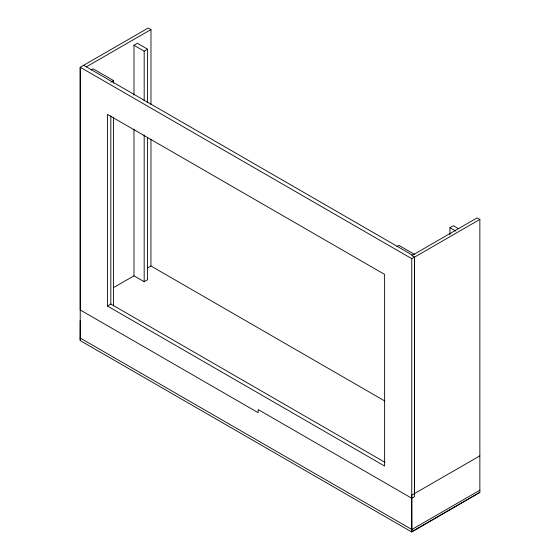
<?xml version="1.0" encoding="UTF-8"?>
<svg xmlns="http://www.w3.org/2000/svg" width="560" height="560" viewBox="0 0 560 560"><rect width="100%" height="100%" fill="white"/><g stroke="black" fill="none" stroke-linecap="round" stroke-linejoin="round"><path stroke-width="0.84" d="M414.47 493.563L414.533 257.145L411.831 255.584L477.148 217.868L479.857 219.429L479.857 492.38L411.754 532L80.143 340.55L80.157 320.565M80.22 340.2L80.22 67.256L148.281 28L150.983 29.561L150.976 104.594M147.931 267.743L150.948 265.993L150.969 139.489M479.857 219.429L414.533 257.145L414.47 496.685L411.761 498.246L258.174 409.57L258.174 412.692L80.22 309.953L80.22 67.256L411.761 258.671L411.754 532M91.105 70L93.135 68.817L113.547 80.598L113.547 83.223M83.622 65.289L86.324 66.85L150.983 29.561M133.973 95.046L133.973 45.269L137.375 43.302L147.574 49.196L147.574 102.466M133.973 45.269L144.179 51.156L147.574 49.196M110.824 82.173L113.547 80.598M113.68 287.525L133.973 275.828L144.179 281.722L147.574 279.755L147.574 137.403M107.429 306.012L384.622 466.046L384.622 274.414L107.429 114.38L107.429 306.012L110.831 304.052L384.993 462.336M396.886 246.54L398.923 245.364L414.799 254.527M449.939 234.675L449.939 227.689L453.341 225.722L458.444 228.669M411.761 258.671L414.47 257.11M479.857 455.882L411.761 495.124L411.831 531.65L479.857 492.38M479.857 490.231L411.831 529.501L80.157 338.016M449.939 227.689L455.77 231.056M86.324 66.85L412.524 255.178M150.948 265.993L384.818 401.016M144.179 51.156L144.179 100.94M144.179 134.995L144.179 281.722M133.973 129.108L133.973 275.828M113.547 117.278L113.547 305.921M110.831 115.899L110.831 304.052"/></g></svg>
